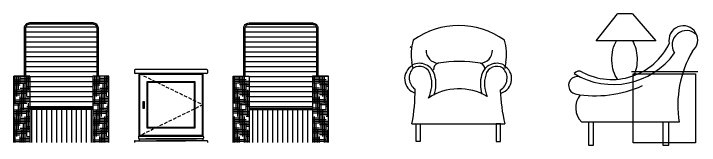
# Model space of a CAD drawing. Extents: x -42728 to 99010, y -18674 to 47645.
# Drawn here: x 72459 to 77611, y 26516 to 27506 of the extents above; entities that cross this region are included whole.
import ezdxf

# ---------------------------------------------------------------- set-up
doc = ezdxf.new("R2010")
doc.units = 0
doc.header["$LTSCALE"] = 100
doc.header["$MEASUREMENT"] = 0
doc.linetypes.add('DASHED2', pattern=[0.375, 0.25, -0.125])
doc.layers.get('0').update_dxf_attribs({"linetype": 'CONTINUOUS'})
for name, color, linetype in [('1', 1, 'CONTINUOUS'), ('2', 3, 'CONTINUOUS'), ('3', 4, 'CONTINUOUS'), ('HATCH', 9, 'CONTINUOUS'), ('PUB_TEXT', 7, 'CONTINUOUS')]:
    doc.layers.add(name, color=color, linetype=linetype)

# ---------------------------------------------------------------- blocks, each defined once
blk = doc.blocks.new('A$C2D2B582A')
at = {"layer": 'HATCH'}
h = blk.add_hatch(dxfattribs=at)
h.set_pattern_fill('LINE', color=256, scale=300, style=0)
h.set_pattern_definition([(0, (63557.325, 9182.59), (0, 37.5), [])])
h.paths.add_polyline_path([(595, 500), (626.1, 500), (626.1, 860, 0.414214), (596.1, 890), (118.9, 890, 0.414214), (88.9, 860), (88.9, 500), (120, 500), (120, 260), (595, 260)])
h = blk.add_hatch(dxfattribs=at)
h.set_pattern_fill('LINE', color=256, scale=300, style=0)
h.set_pattern_definition([(180, (-61192.935, 9182.59), (0, 37.5), [])])
h.paths.add_polyline_path([(1769.4, 500), (1769.4, 260), (2244.4, 260), (2244.4, 500), (2275.5, 500), (2275.5, 860, 0.414214), (2245.5, 890), (1768.3, 890, 0.414214), (1738.3, 860), (1738.3, 500)])
h = blk.add_hatch(dxfattribs=at)
h.set_pattern_fill('HOUND', color=256, scale=200, style=0)
h.set_pattern_definition([(0, (63557.325, 9182.59), (50, 12.5), [200, -100]), (90, (63557.325, 9182.59), (-12.5, -50), [200, -100])])
h.paths.add_polyline_path([(120, 500), (0, 500), (0, 0), (120, 0)])
h.paths.add_polyline_path([(715, 500), (595, 500), (595, 0), (715, 0)])
h = blk.add_hatch(dxfattribs=at)
h.set_pattern_fill('HOUND', color=256, scale=200, style=0)
h.set_pattern_definition([(180, (-61192.935, 9182.59), (-50, 12.5), [200, -100]), (90, (-61192.935, 9182.59), (12.5, -50), [200, -100])])
h.paths.add_polyline_path([(2244.4, 500), (2364.4, 500), (2364.4, 0), (2244.4, 0)])
h.paths.add_polyline_path([(1649.4, 500), (1769.4, 500), (1769.4, 0), (1649.4, 0)])
h = blk.add_hatch(dxfattribs=at)
h.set_pattern_fill('LINE', color=256, scale=300, angle=90, style=0)
h.set_pattern_definition([(90, (63557.325, 9182.59), (-37.5, 2e-15), [])])
h.paths.add_polyline_path([(595, 250), (120, 250), (120, 0), (595, 0)])
h = blk.add_hatch(dxfattribs=at)
h.set_pattern_fill('LINE', color=256, scale=300, angle=90, style=0)
h.set_pattern_definition([(90, (-61192.935, 9182.59), (37.5, 2e-15), [])])
h.paths.add_polyline_path([(1769.4, 250), (2244.4, 250), (2244.4, 0), (1769.4, 0)])
at = {"layer": '1', "linetype": 'DASHED2'}
for p, q in [((942.2, 520), (1422.2, 285)), ((1422.2, 285), (942.2, 50))]:
    blk.add_line(p, q, dxfattribs=at)
at = {"layer": '1'}
for p, q in [((912.2, 15), (1290.2, 15)), ((942.2, 50), (1422.2, 50)), ((942.2, 30), (1372.4, 30)), ((1422.2, 30), (992, 30)), ((1452.2, 15), (1074.1, 15))]:
    blk.add_line(p, q, dxfattribs=at)
for points in [[(942.2, 520), (1422.2, 520), (1422.2, 50), (942.2, 50)], [(1002.2, 460), (1362.2, 460), (1362.2, 110), (1002.2, 110)], [(971.7, 309.8), (981.3, 309.8), (981.3, 256.9), (971.7, 256.9)]]:
    blk.add_lwpolyline(points, close=True, dxfattribs=at)
at = {"layer": '2'}
for p, q in [((907.2, 545), (907.2, 525)), ((1452.2, 550), (912.2, 550)), ((1452.2, 520), (912.2, 520)), ((942.2, 50), (942.2, 520)), ((1422.2, 50), (1422.2, 520)), ((1457.2, 545), (1457.2, 525)), ((120, 500), (0, 500)), ((0, 500), (120, 500)), ((0, 0), (0, 500)), ((120, 500), (120, 0)), ((595, 500), (595, 0)), ((715, 500), (595, 500)), ((715, 0), (715, 500)), ((1649.4, 0), (1649.4, 500)), ((1649.4, 500), (1769.4, 500)), ((1769.4, 500), (1769.4, 0)), ((2364.4, 500), (2244.4, 500)), ((2244.4, 500), (2244.4, 0)), ((2244.4, 500), (2364.4, 500)), ((2364.4, 0), (2364.4, 500)), ((595, 260), (120, 260)), ((1769.4, 260), (2244.4, 260)), ((595, 250), (120, 250)), ((1769.4, 250), (2244.4, 250)), ((907.2, 10), (907.2, 0)), ((937.2, 45), (937.2, 35)), ((942.2, 30), (942.2, 15)), ((1422.2, 30), (1422.2, 15)), ((1427.2, 45), (1427.2, 35)), ((1457.2, 10), (1457.2, 0))]:
    blk.add_line(p, q, dxfattribs=at)
for points in [[(636.1, 500), (636.1, 860, 0.414214), (596.1, 900), (118.9, 900, 0.414214), (78.9, 860), (78.9, 500)], [(1728.3, 500), (1728.3, 860, -0.414214), (1768.3, 900), (2245.5, 900, -0.414214), (2285.5, 860), (2285.5, 500)]]:
    blk.add_lwpolyline(points, format="xyb", dxfattribs=at)
for centre, start, end in [((912.2, 545), 90, 180), ((912.2, 525), 180, 270), ((1452.2, 545), 360, 90), ((1452.2, 525), 270, 0), ((912.2, 10), 90, 180), ((942.2, 45), 90, 180), ((942.2, 35), 180, 270), ((1422.2, 45), 0, 90), ((1422.2, 35), 270, 360), ((1452.2, 10), 0, 90)]:
    blk.add_arc(centre, 5, start, end, dxfattribs=at)
at = {"layer": 'HATCH'}
for points in [[(626.1, 500), (626.1, 860, 0.414214), (596.1, 890), (118.9, 890, 0.414214), (88.9, 860), (88.9, 500)], [(1738.3, 500), (1738.3, 860, -0.414214), (1768.3, 890), (2245.5, 890, -0.414214), (2275.5, 860), (2275.5, 500)]]:
    blk.add_lwpolyline(points, format="xyb", dxfattribs=at)
for points in [[(947.2, 515), (1417.2, 515), (1417.2, 55), (947.2, 55)], [(1007.2, 455), (1357.2, 455), (1357.2, 115), (1007.2, 115)]]:
    blk.add_lwpolyline(points, close=True, dxfattribs=at)
blk = doc.blocks.new('A$C77C744DB')
blk.add_line((36.7, 715.7), (47.5, 706.4))
at = {"color": 9}
blk.add_line((50, 133.5), (747.1, 133.5), dxfattribs=at)
for points in [[(82.4, 133.5), (113.1, 133.5), (113.1, 0), (82.4, 0)], [(714.7, 133.5), (684, 133.5), (684, 0), (714.7, 0)]]:
    blk.add_lwpolyline(points, close=True, dxfattribs=at)
for centre, radius, start, end in [((402.9, 290.1), 583.2, 54.1495, 126.0005), ((389.9, 657.5), 345.8, 162.4316, 190.6321), ((415.1, 657.5), 345.8, 349.5334, 17.7339), ((252.4, 685.4), 96, 178.5513, 266.8133), ((559, 685.4), 96, 273.1867, 1.4487), ((107.7, 472.6), 112.6, 118.253, 252.4648), ((-1035, 363.6), 1109.1, 9.6699, 11.9727), ((106.1, 469.6), 119, 14.9616, 116.2372), ((259.2, 544.5), 46.6, 105.0735, 186.1348), ((405.7, -386.7), 989, 80.7707, 99.2293), ((552.2, 544.5), 46.6, 353.8652, 74.9265), ((688.4, 469.6), 119, 63.7628, 165.0384), ((686.8, 472.6), 112.6, 287.5352, 61.747), ((1840.9, 367.7), 1109.1, 168.1927, 170.4956), ((133.5, 478.4), 104, 134.8531, 235.1902), ((107, 480.7), 85.5, 13.2827, 123.268), ((687.5, 480.7), 85.5, 56.732, 166.7173), ((659.4, 477.8), 105.6, 300.8029, 44.7666), ((-41.3, 434.4), 240.7, 333.6701, 15.8877), ((-11.9, 434.2), 242.2, 340.1806, 15.8362), ((807, 434.2), 242.8, 164.1819, 197.934), ((836.5, 434.3), 241.3, 164.1346, 203.2893), ((836.5, 434.3), 241.3, 164.1346, 203.2893), ((-1333.2, 393), 1407.3, 349.3752, 0.0031), ((403.5, -14.5), 411.8, 59.1271, 123.7982), ((2124.6, 445.4), 1412.3, 182.3656, 192.7585)]:
    blk.add_arc(centre, radius, start, end, dxfattribs=at)
blk = doc.blocks.new('A$C18A3236F')
at = {"color": 9}
for p, q in [((476.8, 989.8), (363.2, 989.8)), ((826.5, 173), (93.8, 173))]:
    blk.add_line(p, q, dxfattribs=at)
blk.add_lwpolyline([(476.8, 989.8), (652.2, 784.9), (202, 784.9), (363.2, 989.8)], dxfattribs=at)
for points in [[(182.7, 173), (145.4, 173), (145.4, 0), (182.7, 0)], [(749.3, 173), (704.6, 173), (704.6, 1.7), (749.3, 1.7)]]:
    blk.add_lwpolyline(points, close=True, dxfattribs=at)
for centre, radius, start, end in [((857.4, 791.3), 108.1, 309.5995, 193.6833), ((881.8, 754.6), 108.1, 45.4833, 213.6892), ((320.9, 974.1), 479.1, 242.1595, 334.2111), ((329.8, 1026.1), 568.7, 238.9287, 324.3454), ((1623.8, 301.1), 807.6, 149.744, 189.1251), ((61.5, 450.4), 66.5, 59.5749, 255.5279), ((72.7, 513.1), 44.7, 56.7635, 144.5216), ((196.9, 1232.4), 860, 259.8185, 294.336), ((203.5, 282.6), 155.1, 141.1102, 224.993)]:
    blk.add_arc(centre, radius, start, end, dxfattribs=at)
at = {"color": 9, "extrusion": (0, 0, -1)}
for start_param, end_param in [(3.724769, 5.597074), (0.686111, 2.324258)]:
    blk.add_ellipse((415.5, 646.3), major_axis=(0, 179), ratio=0.529481, start_param=start_param, end_param=end_param, dxfattribs=at)
at = {"layer": '3'}
blk.add_line((966.9, 551.7), (466.9, 551.7), dxfattribs=at)
blk.add_line((966.9, 551.7), (466.9, 551.7), dxfattribs=at)
at = {"layer": '3', "color": 9}
blk.add_lwpolyline([(950.1, 19.3), (480.6, 19.3), (480.6, 537.9), (950.1, 537.9)], close=True, dxfattribs=at)

msp = doc.modelspace()

# ---------------------------------------------------------------- block references
at = {"layer": 'PUB_TEXT', "color": 3}
for name, p in [('A$C18A3236F', (76633.68566, 26515.91793)), ('A$C2D2B582A', (72459.30687, 26535.76396)), ('A$C77C744DB', (75401.86108, 26543.88039))]:
    msp.add_blockref(name, p, dxfattribs=at)

doc.saveas('drawing.dxf')
